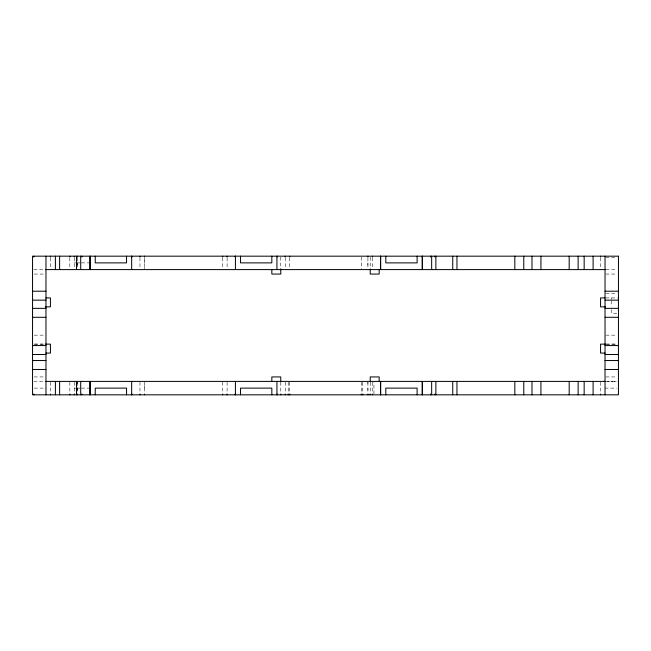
<?xml version="1.0" encoding="UTF-8"?>
<svg xmlns="http://www.w3.org/2000/svg" width="651" height="651" viewBox="0 0 651 651"><rect width="100%" height="100%" fill="white"/><g stroke="black" fill="none" stroke-linecap="round" stroke-linejoin="round"><path stroke-width="0.49" stroke-dasharray="3.25 2.44" d="M77.347 390.348L77.347 388.118M77.347 383.642L77.347 382.153M77.347 265.12L77.347 262.882M144.441 388.118L144.441 385.88M144.441 268.847L144.441 267.358M144.441 262.882L144.441 260.652M367.913 390.348L367.913 388.118M367.913 383.642L367.913 382.153M367.913 265.12L367.913 262.882M373.951 393.985L373.951 382.243M607.269 381.405L609.507 381.405M610.622 381.405L612.86 381.405M613.974 381.405L616.212 381.405M605.869 257.454L616.774 257.454M74.295 262.882L75.703 262.882M77.143 262.882L80.057 262.882M81.481 262.882L88.845 262.882M33.828 269.595L45.131 269.595M605.869 269.595L616.774 269.595M34.226 274.063L45.131 274.063M605.869 274.063L616.774 274.063M605.869 293.446L616.774 293.446M605.869 297.922L616.774 297.922M616.774 313.57L611.745 313.57L611.745 308.989M34.226 335.159L45.131 335.159M605.869 335.159L616.774 335.159M34.226 344.102L45.131 344.102M605.869 344.102L616.774 344.102M34.536 344.135L44.48 344.135M606.52 344.135L616.464 344.135M34.226 376.937L45.131 376.937M605.869 376.937L616.774 376.937M33.828 381.405L45.969 381.405M605.869 381.405L617.335 381.405M34.226 388.118L45.969 388.118M74.295 388.118L75.703 388.118M77.143 388.118L80.057 388.118M81.481 388.118L88.845 388.118M605.031 388.118L616.774 388.118M611.745 297.922L611.745 299.33M611.745 300.77L611.745 306.483M600.564 257.853L600.564 269.595M600.564 382.243L600.564 393.147M372.388 257.853L372.388 268.757M372.388 382.243L372.388 393.147M370.224 257.137L370.224 268.635M370.224 382.243L370.224 393.147M367.913 257.853L367.913 268.847M367.913 382.243L367.913 393.147M362.77 382.243L362.77 393.147M361.281 257.137L361.281 269.595M361.281 382.243L361.281 393.147M289.719 257.853L289.719 269.595M289.719 382.153L289.719 393.147M288.23 382.243L288.23 393.147M285.244 257.853L285.244 268.757M285.244 382.243L285.244 393.147M280.776 257.137L280.776 269.595M280.776 382.243L280.776 393.147M227.101 257.853L227.101 268.757M227.101 382.243L227.101 393.147M222.634 257.853L222.634 268.847M222.634 382.153L222.634 393.147M144.441 257.853L144.441 268.757M144.441 382.153L144.441 393.147M139.965 257.853L139.965 268.757M139.965 382.243L139.965 393.147M77.347 257.853L77.347 268.847M77.347 382.243L77.347 393.147M74.295 257.853L74.295 268.757M74.295 382.243L74.295 393.147M69.82 257.853L69.82 268.757M69.82 382.243L69.82 393.147M50.436 257.853L50.436 269.595M50.436 382.243L50.436 393.147"/><path stroke-width="0.98" d="M603.916 381.405L605.031 381.405L45.83 381.405M45.472 269.595L605.528 269.595M32.55 291.209L45.969 291.209M605.031 291.209L618.45 291.209M45.969 297.922L50.436 297.922L50.436 306.865L45.472 306.865M605.031 297.922L600.564 297.922L600.564 306.865L605.528 306.865M618.027 297.922L618.45 297.922M32.55 300.152L45.969 300.152M605.031 300.152L618.45 300.152M32.55 308.354L45.969 308.354M605.031 308.354L618.45 308.354M32.55 317.297L45.969 317.297M605.031 317.297L618.45 317.297M45.472 344.135L50.436 344.135L50.436 353.078L45.969 353.078M605.528 344.135L600.564 344.135L600.564 353.078L605.031 353.078M32.55 345.559L45.969 345.559M605.031 345.559L618.45 345.559M32.55 354.502L45.969 354.502M605.031 354.502L618.45 354.502M32.55 360.532L45.969 360.532M605.031 360.532L618.45 360.532M32.55 369.483L45.969 369.483M605.031 369.483L618.45 369.483M605.031 256.177L605.031 394.823M600.564 256.177L600.564 257.015M600.564 393.985L600.564 394.823M593.102 256.177L593.102 269.595M593.102 381.405L593.102 394.823M584.159 256.177L584.159 269.595M584.159 381.405L584.159 394.823M578.129 256.177L578.129 269.595M578.129 381.405L578.129 394.823M569.186 256.177L569.186 269.595M569.186 381.405L569.186 394.823M540.924 256.177L540.924 269.595M540.924 381.405L540.924 394.823M531.981 256.177L531.981 269.595M531.981 381.405L531.981 394.823M523.778 256.177L523.778 269.595M523.778 381.405L523.778 394.823M514.835 256.177L514.835 269.595M514.835 381.405L514.835 394.823M456.953 256.177L456.953 269.595M456.953 381.405L456.953 394.823M452.738 256.177L452.738 269.595M452.738 381.405L452.738 394.823M435.869 256.177L435.869 269.595M435.869 381.405L435.869 394.823M434.998 256.177L434.998 257.015M434.998 393.985L434.998 394.823M431.654 256.177L431.654 269.595M431.654 381.405L431.654 394.823M430.531 256.177L430.531 257.015M430.531 393.985L430.531 394.823M422.401 256.177L422.401 269.595M422.401 381.405L422.401 394.823M422.214 256.177L422.214 269.595M422.214 381.405L422.214 394.823M417.112 256.177L417.112 262.882L385.807 262.882L385.807 256.177M417.112 394.823L417.112 388.118L385.807 388.118L385.807 394.823M380.697 256.177L380.697 269.595M380.697 381.405L380.697 394.823M380.51 256.177L380.51 269.595M380.51 381.405L380.51 394.823M379.167 269.595L379.167 274.063L370.224 274.063L370.224 269.099M379.167 381.405L379.167 376.937L370.224 376.937L370.224 381.901M372.388 256.177L372.388 257.015M372.388 393.985L372.388 394.823M370.224 393.985L370.224 394.823M367.913 256.177L367.913 257.015M367.913 393.985L367.913 394.823M362.77 393.985L362.77 394.823M361.281 393.985L361.281 394.823M289.719 256.177L289.719 257.015M289.719 393.985L289.719 394.823M288.23 393.985L288.23 394.823M285.244 256.177L285.244 257.015M285.244 393.985L285.244 394.823M280.776 269.099L280.776 274.063L271.833 274.063L271.833 269.595M280.776 381.901L280.776 376.937L271.833 376.937L271.833 381.405M280.776 393.985L280.776 394.823M277.123 256.177L277.123 257.015M277.123 393.985L277.123 394.823M276.935 256.177L276.935 269.595M276.935 381.405L276.935 394.823M271.833 256.177L271.833 262.882L240.52 262.882L240.52 256.177M271.833 394.823L271.833 388.118L240.52 388.118L240.52 394.823M235.418 256.177L235.418 269.595M235.418 381.405L235.418 394.823M235.231 256.177L235.231 257.015M235.231 393.985L235.231 394.823M227.101 256.177L227.101 257.015M227.101 393.985L227.101 394.823M222.634 256.177L222.634 257.015M222.634 393.985L222.634 394.823M144.441 256.177L144.441 257.015M144.441 393.985L144.441 394.823M139.965 256.177L139.965 257.015M139.965 393.985L139.965 394.823M131.844 256.177L131.844 257.015M131.844 393.985L131.844 394.823M131.657 256.177L131.657 269.595M131.657 381.405L131.657 394.823M126.546 256.177L126.546 262.882L95.241 262.882L95.241 256.177M126.546 394.823L126.546 388.118L95.241 388.118L95.241 394.823M90.131 256.177L90.131 269.595M90.131 381.405L90.131 394.823M89.944 256.177L89.944 269.595M89.944 381.405L89.944 394.823M81.823 256.177L81.823 257.015M81.823 393.985L81.823 394.823M80.7 256.177L80.7 269.595M80.7 381.405L80.7 394.823M77.347 256.177L77.347 257.015M77.347 393.985L77.347 394.823M76.484 256.177L76.484 269.595M76.484 381.405L76.484 394.823M74.295 256.177L74.295 257.015M74.295 393.985L74.295 394.823M69.82 256.177L69.82 257.015M69.82 393.985L69.82 394.823M59.615 256.177L59.615 269.595M59.615 381.405L59.615 394.823M55.4 256.177L55.4 269.595M55.4 381.405L55.4 394.823M50.436 256.177L50.436 257.015M50.436 393.985L50.436 394.823M45.969 256.177L45.969 394.823M33.828 256.177L33.828 257.015M33.828 393.985L33.828 394.823M618.45 256.177L32.55 256.177L32.55 394.823L618.45 394.823L618.45 256.177"/></g></svg>
